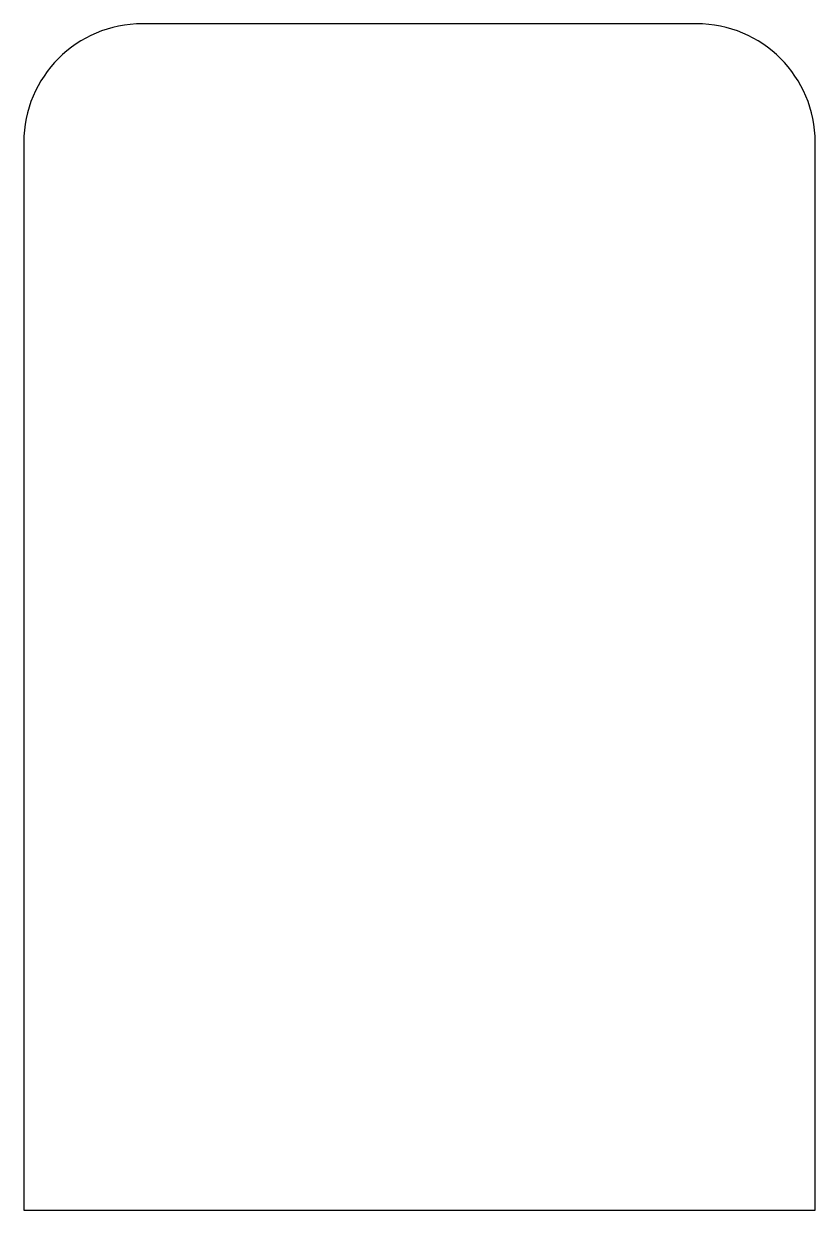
# Model space of a CAD drawing. Header units: millimetres. Extents: x -50 to 50, y -75 to 75.
import ezdxf

# ---------------------------------------------------------------- set-up
doc = ezdxf.new("R2010")
doc.units = ezdxf.units.MM

msp = doc.modelspace()

# ---------------------------------------------------------------- linework, layer by layer
at = {"color": 7, "linetype": 'Continuous', "lineweight": 25}
for p, q in [((35, 75), (-35, 75)), ((-50, 60), (-50, -75)), ((50, -75), (50, 60)), ((-50, -75), (50, -75))]:
    msp.add_line(p, q, dxfattribs=at)
for centre, start, end in [((-35, 60), 90, 180), ((35, 60), 0, 90)]:
    msp.add_arc(centre, 15, start, end, dxfattribs=at)

doc.saveas('drawing.dxf')
